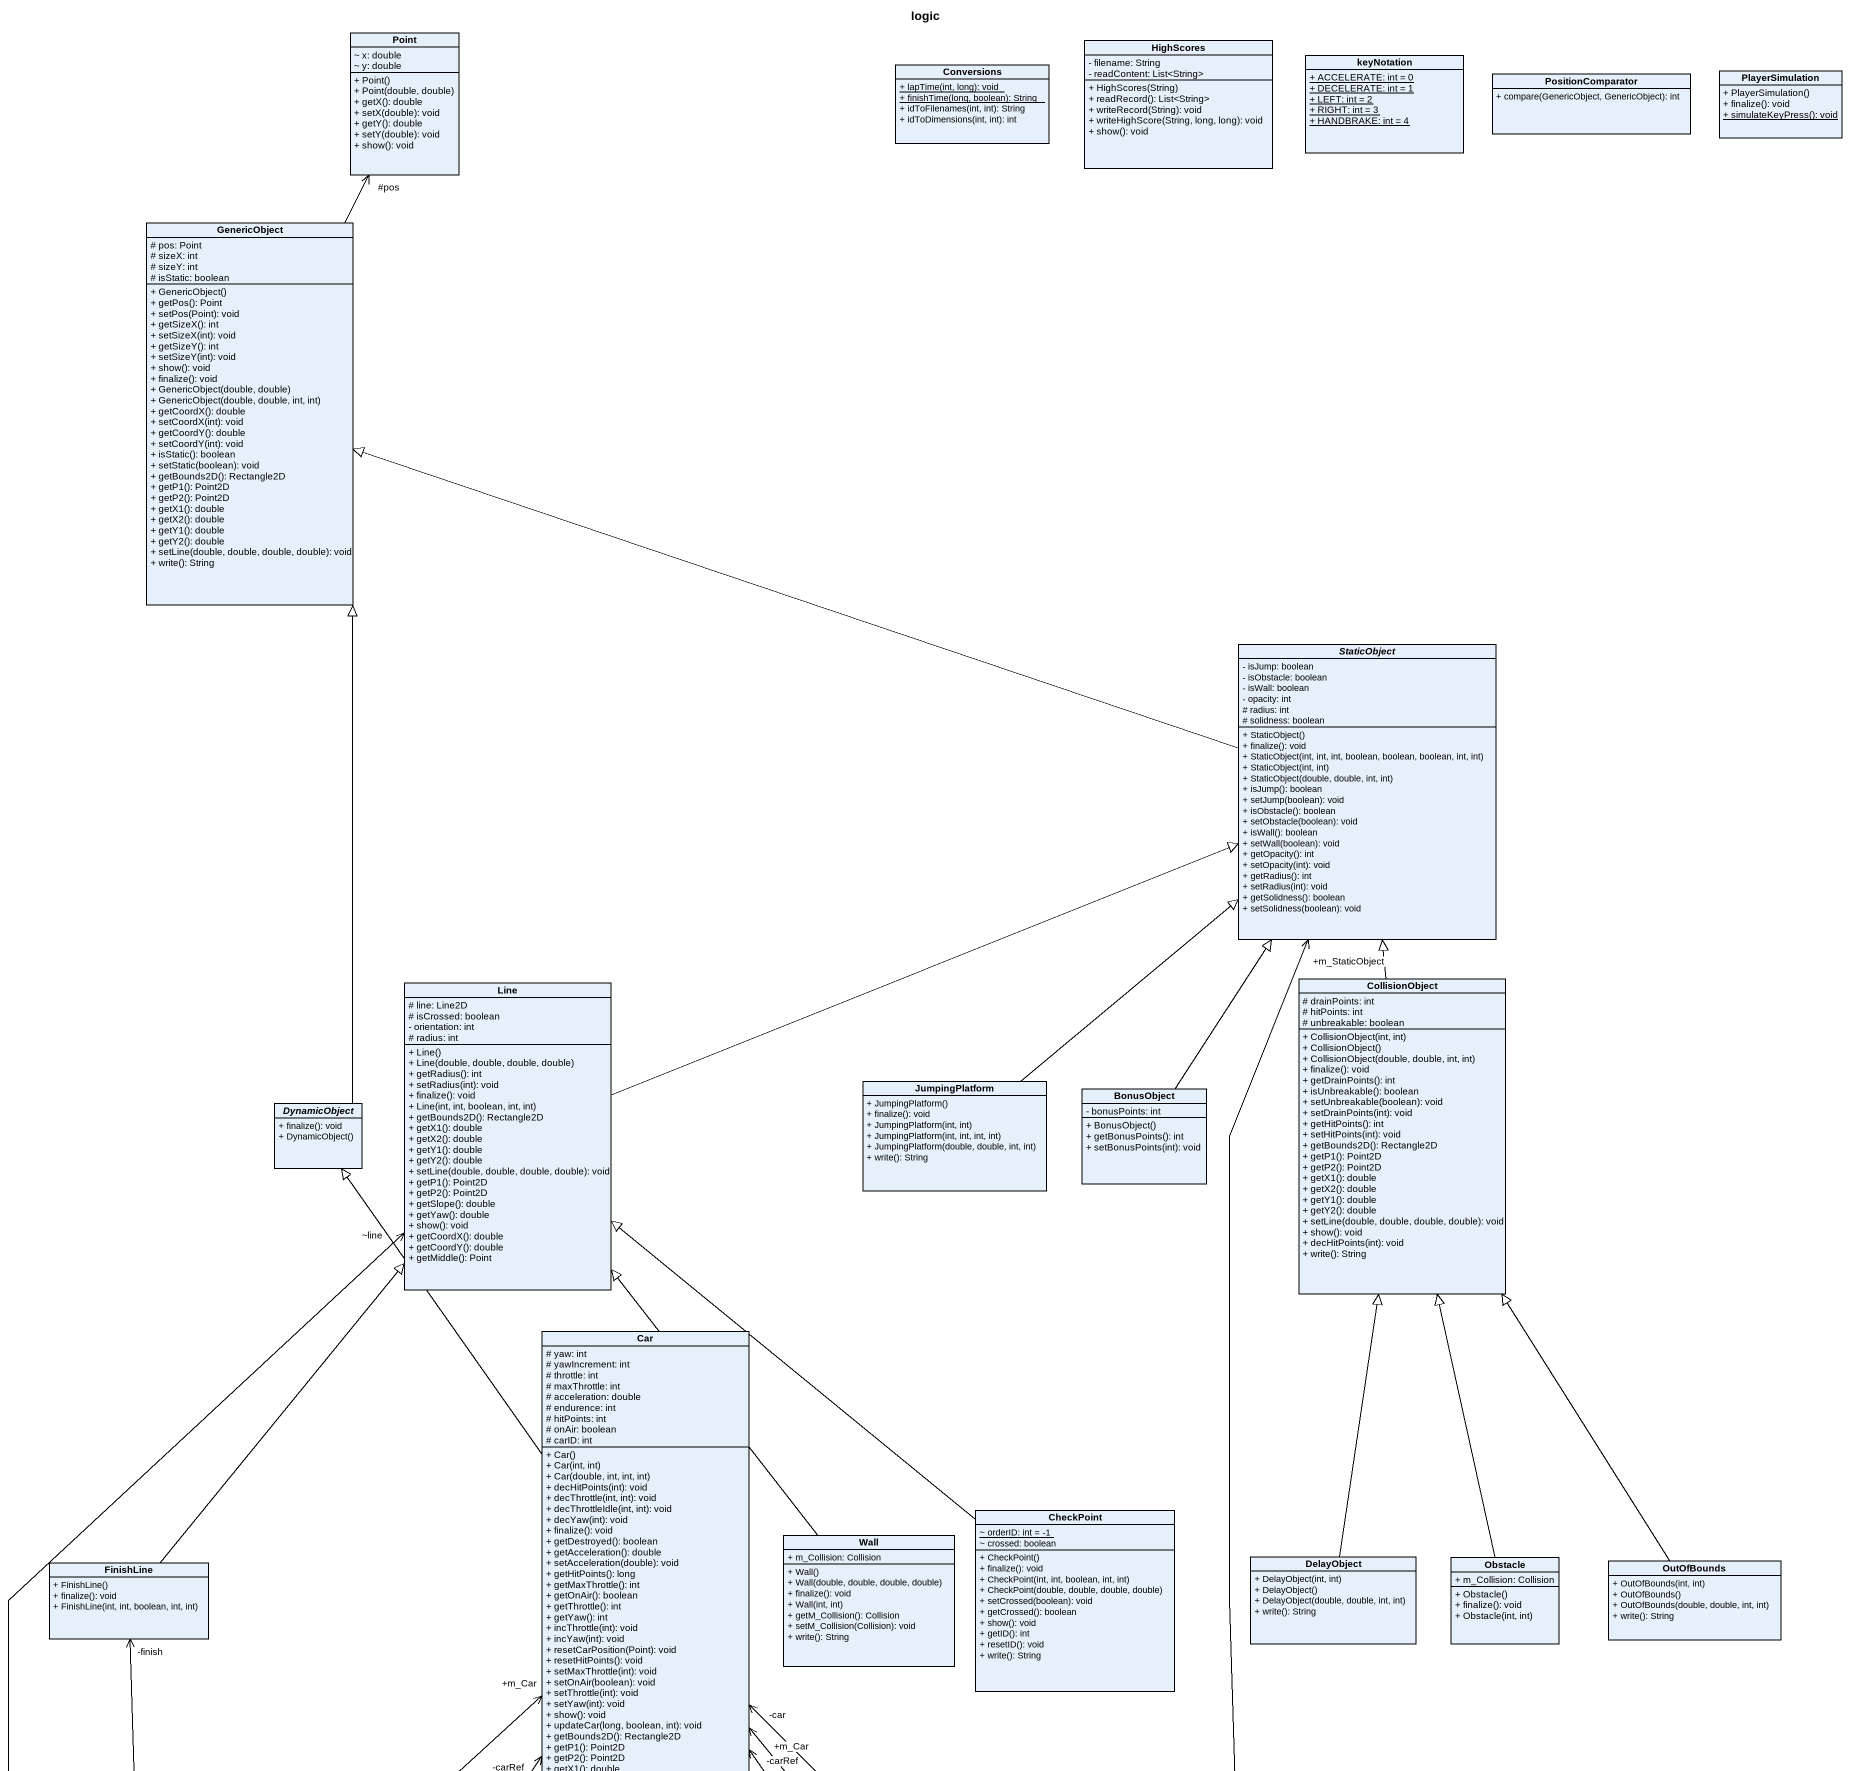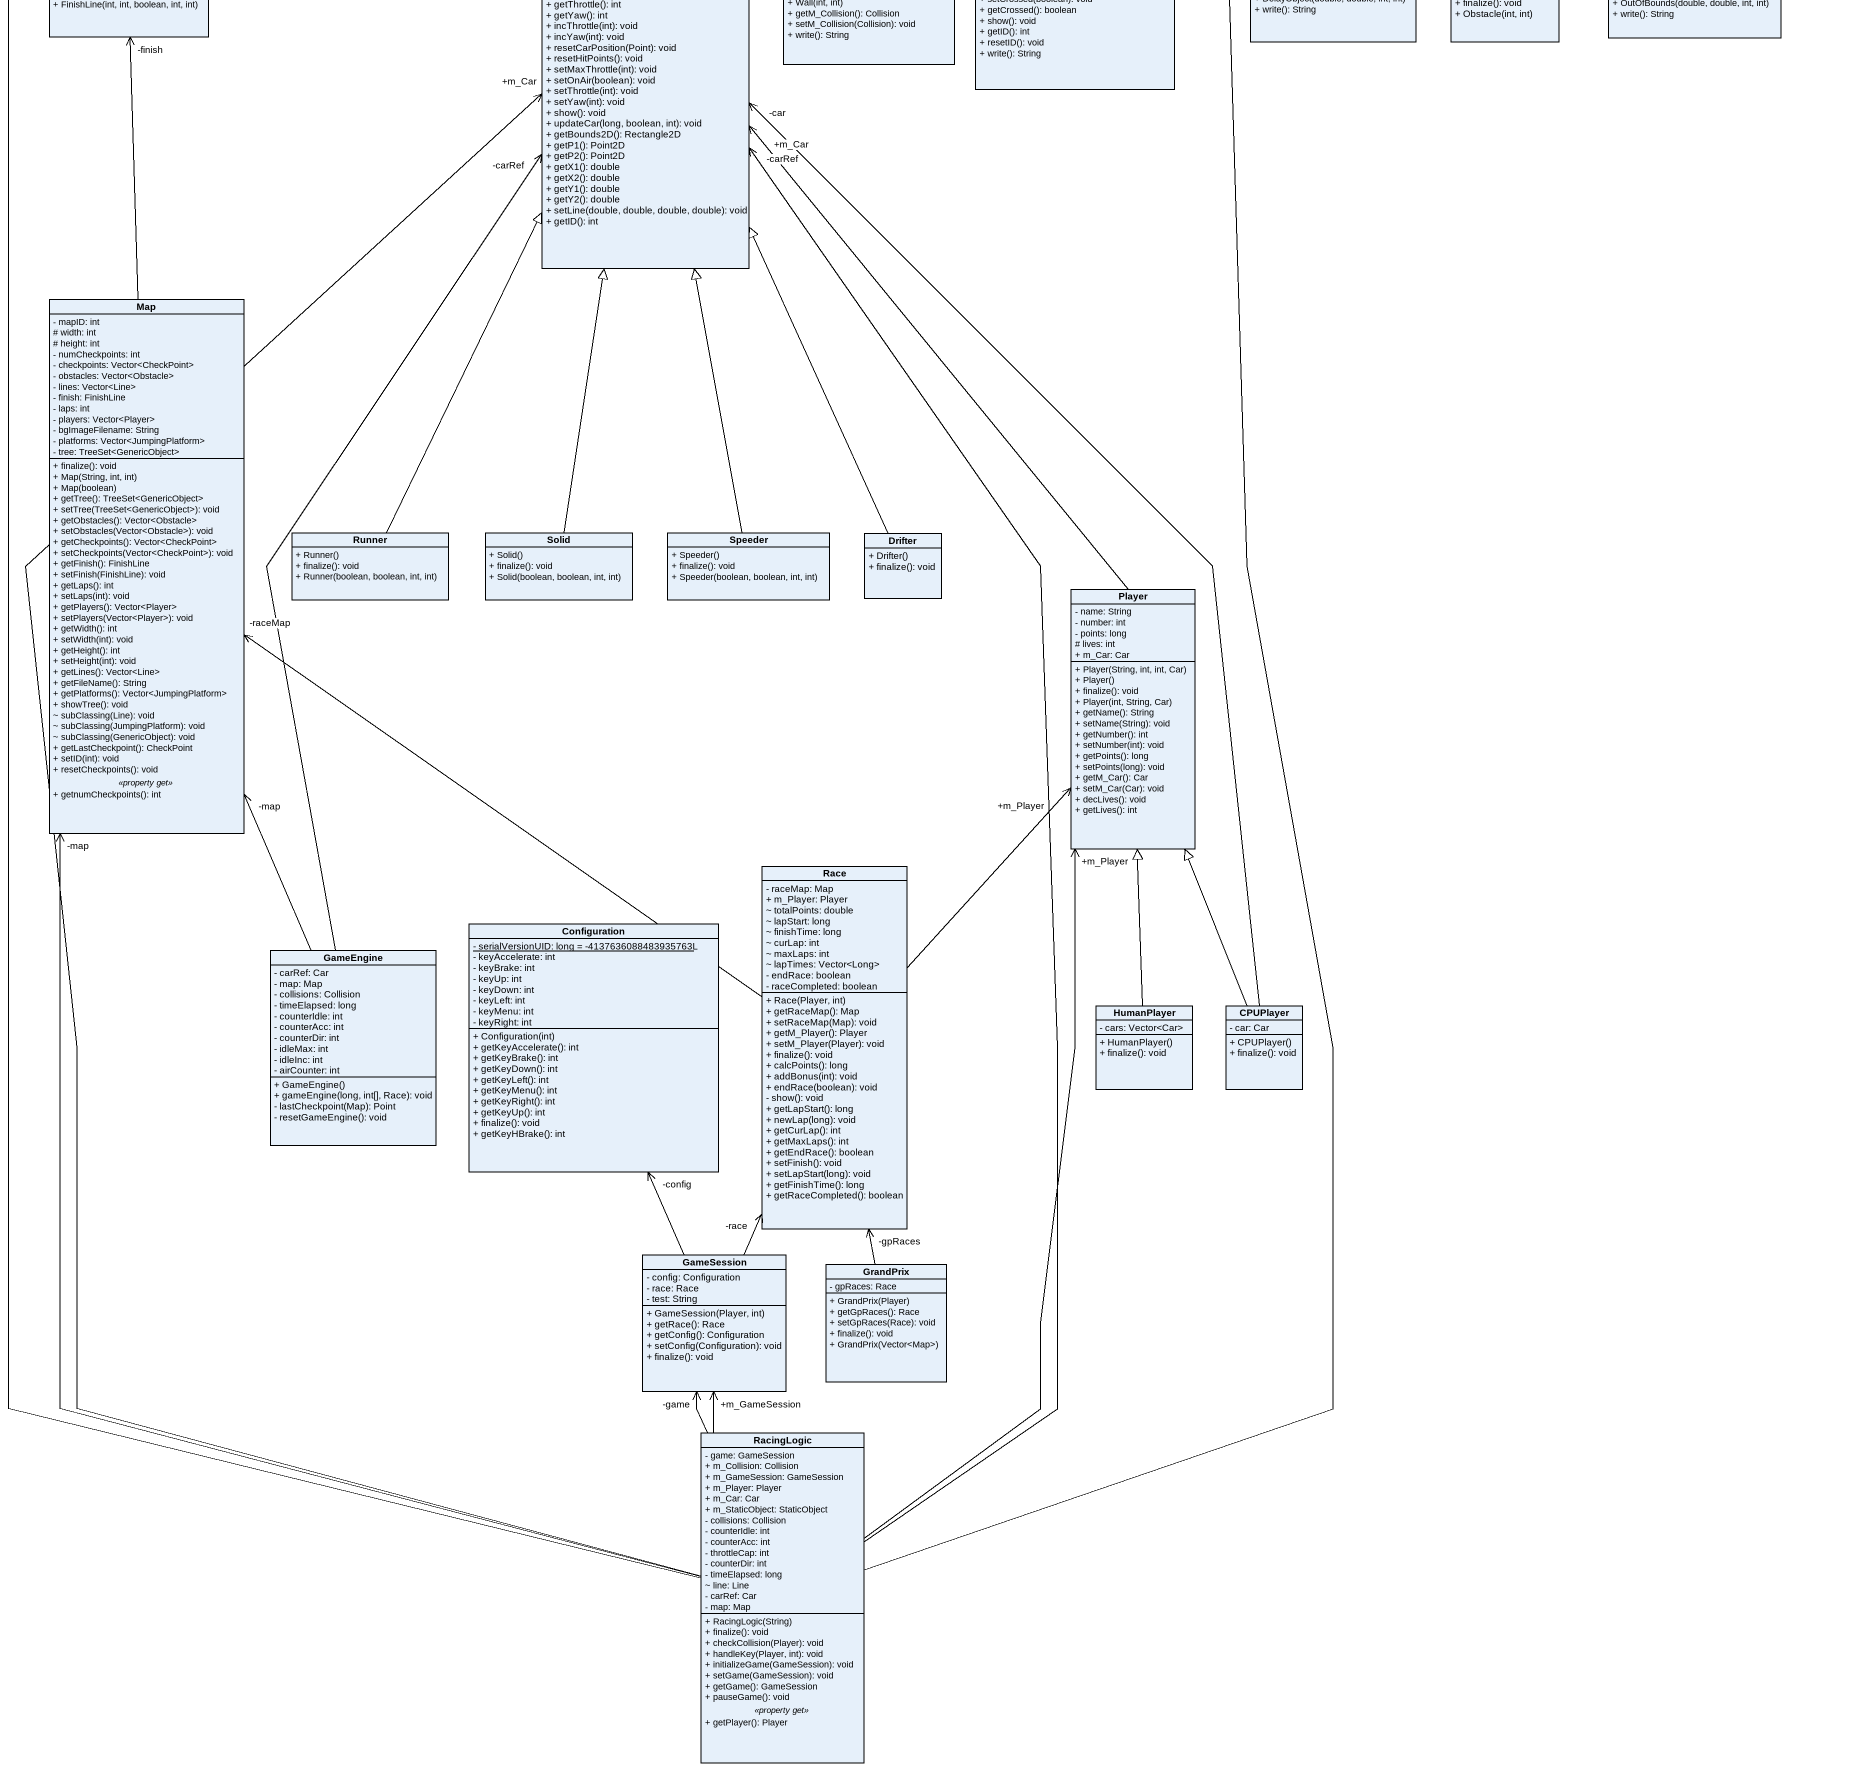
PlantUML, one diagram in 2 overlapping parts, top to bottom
@startuml
title logic
hide circle
hide empty members
skinparam classAttributeIconSize 0
class Point {
  ~ x: double
  ~ y: double
  + Point()
  + Point(double, double)
  + getX(): double
  + setX(double): void
  + getY(): double
  + setY(double): void
  + show(): void
}
class HighScores {
  - filename: String
  - readContent: List<String>
  + HighScores(String)
  + readRecord(): List<String>
  + writeRecord(String): void
  + writeHighScore(String, long, long): void
  + show(): void
}
class keyNotation {
  {static} + ACCELERATE: int = 0
  {static} + DECELERATE: int = 1
  {static} + LEFT: int = 2
  {static} + RIGHT: int = 3
  {static} + HANDBRAKE: int = 4
}
class Conversions {
  {static} + lapTime(int, long): void
  {static} + finishTime(long, boolean): String
  + idToFilenames(int, int): String
  + idToDimensions(int, int): int
}
class PositionComparator {
  + compare(GenericObject, GenericObject): int
}
class PlayerSimulation {
  + PlayerSimulation()
  + finalize(): void
  {static} + simulateKeyPress(): void
}
class GenericObject {
  # pos: Point
  # sizeX: int
  # sizeY: int
  # isStatic: boolean
  + GenericObject()
  + getPos(): Point
  + setPos(Point): void
  + getSizeX(): int
  + setSizeX(int): void
  + getSizeY(): int
  + setSizeY(int): void
  + show(): void
  + finalize(): void
  + GenericObject(double, double)
  + GenericObject(double, double, int, int)
  + getCoordX(): double
  + setCoordX(int): void
  + getCoordY(): double
  + setCoordY(int): void
  + isStatic(): boolean
  + setStatic(boolean): void
  + getBounds2D(): Rectangle2D
  + getP1(): Point2D
  + getP2(): Point2D
  + getX1(): double
  + getX2(): double
  + getY1(): double
  + getY2(): double
  + setLine(double, double, double, double): void
  + write(): String
}
abstract class StaticObject {
  - isJump: boolean
  - isObstacle: boolean
  - isWall: boolean
  - opacity: int
  # radius: int
  # solidness: boolean
  + StaticObject()
  + finalize(): void
  + StaticObject(int, int, int, boolean, boolean, boolean, int, int)
  + StaticObject(int, int)
  + StaticObject(double, double, int, int)
  + isJump(): boolean
  + setJump(boolean): void
  + isObstacle(): boolean
  + setObstacle(boolean): void
  + isWall(): boolean
  + setWall(boolean): void
  + getOpacity(): int
  + setOpacity(int): void
  + getRadius(): int
  + setRadius(int): void
  + getSolidness(): boolean
  + setSolidness(boolean): void
}
class Line {
  # line: Line2D
  # isCrossed: boolean
  - orientation: int
  # radius: int
  + Line()
  + Line(double, double, double, double)
  + getRadius(): int
  + setRadius(int): void
  + finalize(): void
  + Line(int, int, boolean, int, int)
  + getBounds2D(): Rectangle2D
  + getX1(): double
  + getX2(): double
  + getY1(): double
  + getY2(): double
  + setLine(double, double, double, double): void
  + getP1(): Point2D
  + getP2(): Point2D
  + getSlope(): double
  + getYaw(): double
  + show(): void
  + getCoordX(): double
  + getCoordY(): double
  + getMiddle(): Point
}
class CollisionObject {
  # drainPoints: int
  # hitPoints: int
  # unbreakable: boolean
  + CollisionObject(int, int)
  + CollisionObject()
  + CollisionObject(double, double, int, int)
  + finalize(): void
  + getDrainPoints(): int
  + isUnbreakable(): boolean
  + setUnbreakable(boolean): void
  + setDrainPoints(int): void
  + getHitPoints(): int
  + setHitPoints(int): void
  + getBounds2D(): Rectangle2D
  + getP1(): Point2D
  + getP2(): Point2D
  + getX1(): double
  + getX2(): double
  + getY1(): double
  + getY2(): double
  + setLine(double, double, double, double): void
  + show(): void
  + decHitPoints(int): void
  + write(): String
}
abstract class DynamicObject {
  + finalize(): void
  + DynamicObject()
}
class JumpingPlatform {
  + JumpingPlatform()
  + finalize(): void
  + JumpingPlatform(int, int)
  + JumpingPlatform(int, int, int, int)
  + JumpingPlatform(double, double, int, int)
  + write(): String
}
class BonusObject {
  - bonusPoints: int
  + BonusObject()
  + getBonusPoints(): int
  + setBonusPoints(int): void
}
class Car {
  # yaw: int
  # yawIncrement: int
  # throttle: int
  # maxThrottle: int
  # acceleration: double
  # endurence: int
  # hitPoints: int
  # onAir: boolean
  # carID: int
  + Car()
  + Car(int, int)
  + Car(double, int, int, int)
  + decHitPoints(int): void
  + decThrottle(int, int): void
  + decThrottleIdle(int, int): void
  + decYaw(int): void
  + finalize(): void
  + getDestroyed(): boolean
  + getAcceleration(): double
  + setAcceleration(double): void
  + getHitPoints(): long
  + getMaxThrottle(): int
  + getOnAir(): boolean
  + getThrottle(): int
  + getYaw(): int
  + incThrottle(int): void
  + incYaw(int): void
  + resetCarPosition(Point): void
  + resetHitPoints(): void
  + setMaxThrottle(int): void
  + setOnAir(boolean): void
  + setThrottle(int): void
  + setYaw(int): void
  + show(): void
  + updateCar(long, boolean, int): void
  + getBounds2D(): Rectangle2D
  + getP1(): Point2D
  + getP2(): Point2D
  + getX1(): double
  + getX2(): double
  + getY1(): double
  + getY2(): double
  + setLine(double, double, double, double): void
  + getID(): int
}
class CheckPoint {
  {static} ~ orderID: int = -1
  ~ crossed: boolean
  + CheckPoint()
  + finalize(): void
  + CheckPoint(int, int, boolean, int, int)
  + CheckPoint(double, double, double, double)
  + setCrossed(boolean): void
  + getCrossed(): boolean
  + show(): void
  + getID(): int
  + resetID(): void
  + write(): String
}
class FinishLine {
  + FinishLine()
  + finalize(): void
  + FinishLine(int, int, boolean, int, int)
}
class Wall {
  + m_Collision: Collision
  + Wall()
  + Wall(double, double, double, double)
  + finalize(): void
  + Wall(int, int)
  + getM_Collision(): Collision
  + setM_Collision(Collision): void
  + write(): String
}
class DelayObject {
  + DelayObject(int, int)
  + DelayObject()
  + DelayObject(double, double, int, int)
  + write(): String
}
class Obstacle {
  + m_Collision: Collision
  + Obstacle()
  + finalize(): void
  + Obstacle(int, int)
}
class OutOfBounds {
  + OutOfBounds(int, int)
  + OutOfBounds()
  + OutOfBounds(double, double, int, int)
  + write(): String
}
class "Map" as Map_ {
  - mapID: int
  # width: int
  # height: int
  - numCheckpoints: int
  - checkpoints: Vector<CheckPoint>
  - obstacles: Vector<Obstacle>
  - lines: Vector<Line>
  - finish: FinishLine
  - laps: int
  - players: Vector<Player>
  - bgImageFilename: String
  - platforms: Vector<JumpingPlatform>
  - tree: TreeSet<GenericObject>
  --
  + finalize(): void
  + Map(String, int, int)
  + Map(boolean)
  + getTree(): TreeSet<GenericObject>
  + setTree(TreeSet<GenericObject>): void
  + getObstacles(): Vector<Obstacle>
  + setObstacles(Vector<Obstacle>): void
  + getCheckpoints(): Vector<CheckPoint>
  + setCheckpoints(Vector<CheckPoint>): void
  + getFinish(): FinishLine
  + setFinish(FinishLine): void
  + getLaps(): int
  + setLaps(int): void
  + getPlayers(): Vector<Player>
  + setPlayers(Vector<Player>): void
  + getWidth(): int
  + setWidth(int): void
  + getHeight(): int
  + setHeight(int): void
  + getLines(): Vector<Line>
  + getFileName(): String
  + getPlatforms(): Vector<JumpingPlatform>
  + showTree(): void
  ~ subClassing(Line): void
  ~ subClassing(JumpingPlatform): void
  ~ subClassing(GenericObject): void
  + getLastCheckpoint(): CheckPoint
  + setID(int): void
  + resetCheckpoints(): void
  .. <<property get>> ..
  + getnumCheckpoints(): int
}
class Runner {
  + Runner()
  + finalize(): void
  + Runner(boolean, boolean, int, int)
}
class Solid {
  + Solid()
  + finalize(): void
  + Solid(boolean, boolean, int, int)
}
class Speeder {
  + Speeder()
  + finalize(): void
  + Speeder(boolean, boolean, int, int)
}
class Drifter {
  + Drifter()
  + finalize(): void
}
class Player {
  - name: String
  - number: int
  - points: long
  # lives: int
  + m_Car: Car
  + Player(String, int, int, Car)
  + Player()
  + finalize(): void
  + Player(int, String, Car)
  + getName(): String
  + setName(String): void
  + getNumber(): int
  + setNumber(int): void
  + getPoints(): long
  + setPoints(long): void
  + getM_Car(): Car
  + setM_Car(Car): void
  + decLives(): void
  + getLives(): int
}
class Race {
  - raceMap: Map
  + m_Player: Player
  ~ totalPoints: double
  ~ lapStart: long
  ~ finishTime: long
  ~ curLap: int
  ~ maxLaps: int
  ~ lapTimes: Vector<Long>
  - endRace: boolean
  - raceCompleted: boolean
  + Race(Player, int)
  + getRaceMap(): Map
  + setRaceMap(Map): void
  + getM_Player(): Player
  + setM_Player(Player): void
  + finalize(): void
  + calcPoints(): long
  + addBonus(int): void
  + endRace(boolean): void
  - show(): void
  + getLapStart(): long
  + newLap(long): void
  + getCurLap(): int
  + getMaxLaps(): int
  + getEndRace(): boolean
  + setFinish(): void
  + setLapStart(long): void
  + getFinishTime(): long
  + getRaceCompleted(): boolean
}
class Configuration {
  {static} - serialVersionUID: long = -4137636088483935763L
  - keyAccelerate: int
  - keyBrake: int
  - keyUp: int
  - keyDown: int
  - keyLeft: int
  - keyMenu: int
  - keyRight: int
  + Configuration(int)
  + getKeyAccelerate(): int
  + getKeyBrake(): int
  + getKeyDown(): int
  + getKeyLeft(): int
  + getKeyMenu(): int
  + getKeyRight(): int
  + getKeyUp(): int
  + finalize(): void
  + getKeyHBrake(): int
}
class GameEngine {
  - carRef: Car
  - map: Map
  - collisions: Collision
  - timeElapsed: long
  - counterIdle: int
  - counterAcc: int
  - counterDir: int
  - idleMax: int
  - idleInc: int
  - airCounter: int
  + GameEngine()
  + gameEngine(long, int[], Race): void
  - lastCheckpoint(Map): Point
  - resetGameEngine(): void
}
class HumanPlayer {
  - cars: Vector<Car>
  + HumanPlayer()
  + finalize(): void
}
class CPUPlayer {
  - car: Car
  + CPUPlayer()
  + finalize(): void
}
class GameSession {
  - config: Configuration
  - race: Race
  - test: String
  + GameSession(Player, int)
  + getRace(): Race
  + getConfig(): Configuration
  + setConfig(Configuration): void
  + finalize(): void
}
class GrandPrix {
  - gpRaces: Race
  + GrandPrix(Player)
  + getGpRaces(): Race
  + setGpRaces(Race): void
  + finalize(): void
  + GrandPrix(Vector<Map>)
}
class RacingLogic {
  - game: GameSession
  + m_Collision: Collision
  + m_GameSession: GameSession
  + m_Player: Player
  + m_Car: Car
  + m_StaticObject: StaticObject
  - collisions: Collision
  - counterIdle: int
  - counterAcc: int
  - throttleCap: int
  - counterDir: int
  - timeElapsed: long
  ~ line: Line
  - carRef: Car
  - map: Map
  --
  + RacingLogic(String)
  + finalize(): void
  + checkCollision(Player): void
  + handleKey(Player, int): void
  + initializeGame(GameSession): void
  + setGame(GameSession): void
  + getGame(): GameSession
  + pauseGame(): void
  .. <<property get>> ..
  + getPlayer(): Player
}
GenericObject -up-> "#pos" Point
StaticObject -left-|> GenericObject
Line -right-|> StaticObject
CollisionObject -up-|> StaticObject
DynamicObject -up-|> GenericObject
JumpingPlatform -up-|> StaticObject
BonusObject -up-|> StaticObject
Car -up-|> DynamicObject
CheckPoint -up-|> Line
FinishLine -up-|> Line
Wall -up-|> Line
DelayObject -up-|> CollisionObject
Obstacle -up-|> CollisionObject
OutOfBounds -up-|> CollisionObject
Map_ -up-> "-finish" FinishLine
Runner -up-|> Car
Solid -up-|> Car
Speeder -up-|> Car
Drifter -up-|> Car
Player -up-> "+m_Car" Car
Race -up-> "-raceMap" Map_
Race -up-> "+m_Player" Player
GameEngine -up-> "-carRef" Car
GameEngine -up-> "-map" Map_
HumanPlayer -up-|> Player
CPUPlayer -up-> "-car" Car
CPUPlayer -up-|> Player
GameSession -up-> "-race" Race
GameSession -up-> "-config" Configuration
GrandPrix -up-> "-gpRaces" Race
RacingLogic -up-> "+m_StaticObject" StaticObject
RacingLogic -up-> "~line" Line
RacingLogic -up-> "-carRef" Car
RacingLogic -up-> "+m_Car" Car
RacingLogic -up-> "-map" Map_
RacingLogic -up-> "+m_Player" Player
RacingLogic -up-> "-game" GameSession
RacingLogic -up-> "+m_GameSession" GameSession
@enduml
